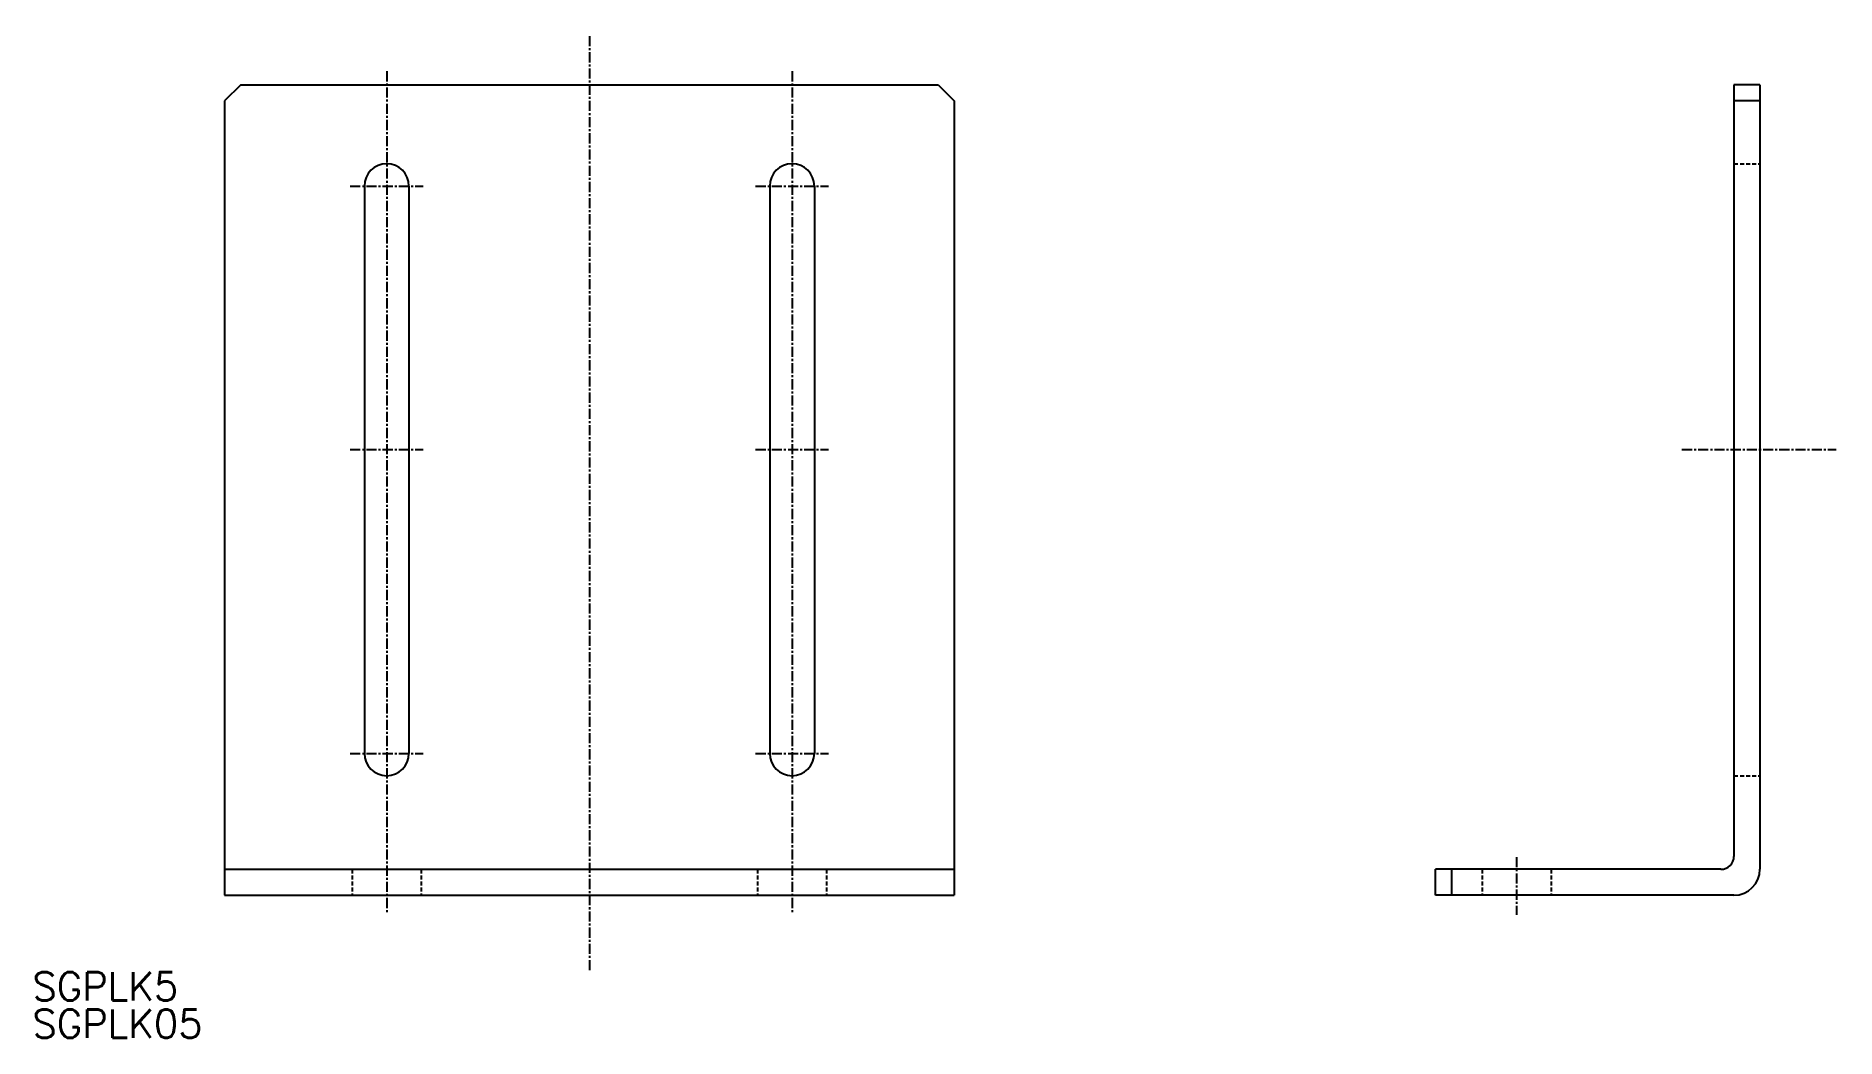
# Model space of a CAD drawing. Extents: x -130 to 92, y -131 to -7.
import ezdxf

# ---------------------------------------------------------------- set-up
doc = ezdxf.new("R2010")
doc.units = 0
doc.linetypes.add('CENTER', pattern=[2, 1.25, -0.25, 0.25, -0.25])
doc.linetypes.add('DASHED', pattern=[0.75, 0.5, -0.25])
doc.layers.get('0').update_dxf_attribs({"linetype": 'CONTINUOUS'})
doc.layers.add('CENTER', color=1, linetype='CENTER')
doc.styles.get("Standard").update_dxf_attribs({"font": 'txt.shx', "bigfont": '@extfont2.shx'})

msp = doc.modelspace()

# ---------------------------------------------------------------- linework, layer by layer
at = {"color": 7, "linetype": 'CONTINUOUS'}
for p, q in [((-105.2, -12.94), (-107.2, -14.94)), ((-105.2, -12.94), (-19.2, -12.94)), ((-19.2, -12.94), (-17.2, -14.94)), ((78.97, -12.94), (78.97, -108.14)), ((82.17, -12.94), (78.97, -12.94)), ((82.17, -12.94), (82.17, -109.74)), ((82.17, -12.94), (82.17, -12.94)), ((-107.2, -14.94), (-107.2, -112.94)), ((-17.2, -14.94), (-17.2, -112.94)), ((82.17, -14.94), (78.97, -14.94)), ((-89.95, -25.44), (-89.95, -95.44)), ((-84.45, -25.44), (-84.45, -95.44)), ((-39.95, -25.44), (-39.95, -95.44)), ((-34.45, -25.44), (-34.45, -95.44)), ((-107.2, -109.74), (-62.2, -109.74)), ((-62.2, -109.74), (-17.2, -109.74)), ((77.37, -109.74), (42.17, -109.74)), ((42.17, -112.94), (42.17, -109.74)), ((44.17, -112.94), (44.17, -109.74)), ((-107.2, -112.94), (-62.2, -112.94)), ((-62.2, -112.94), (-17.2, -112.94)), ((78.97, -112.94), (42.17, -112.94)), ((42.17, -112.94), (42.17, -112.94))]:
    msp.add_line(p, q, dxfattribs=at)
at = {"color": 3, "linetype": 'DASHED'}
for p, q in [((78.97, -22.69), (82.17, -22.69)), ((78.97, -98.19), (82.17, -98.19)), ((-91.45, -109.74), (-91.45, -112.94)), ((-82.95, -109.74), (-82.95, -112.94)), ((-41.45, -109.74), (-41.45, -112.94)), ((-32.95, -109.74), (-32.95, -112.94)), ((47.92, -109.74), (47.92, -112.94)), ((56.42, -109.74), (56.42, -112.94))]:
    msp.add_line(p, q, dxfattribs=at)
at = {"color": 7, "linetype": 'CONTINUOUS'}
for centre, radius, start, end in [((-87.2, -25.44), 2.75, 0, 180), ((-37.2, -25.44), 2.75, 0, 180), ((-87.2, -95.44), 2.75, 180, 0), ((-37.2, -95.44), 2.75, 180, 0), ((77.37, -108.14), 1.6, 270, 0), ((78.97, -109.74), 3.2, 270, 0)]:
    msp.add_arc(centre, radius, start, end, dxfattribs=at)
at = {"layer": 'CENTER', "color": 1, "linetype": 'CENTER'}
for p, q in [((-62.2, -6.93), (-62.2, -122.24)), ((-62.2, -6.93), (-62.2, -122.24)), ((-87.2, -11.28), (-87.2, -115.04)), ((-37.2, -11.28), (-37.2, -115.04)), ((-91.7, -25.44), (-82.7, -25.44)), ((-41.7, -25.44), (-32.7, -25.44)), ((-91.7, -57.94), (-82.7, -57.94)), ((-41.7, -57.94), (-32.7, -57.94)), ((72.56, -57.94), (91.56, -57.94)), ((-91.7, -95.44), (-82.7, -95.44)), ((-41.7, -95.44), (-32.7, -95.44)), ((52.17, -108.24), (52.17, -115.34))]:
    msp.add_line(p, q, dxfattribs=at)

# ---------------------------------------------------------------- texts
at = {"color": 7, "linetype": 'CONTINUOUS'}
for s, p in [('SGPLK5', (-130.9, -125.93)), ('SGPLK05', (-130.9, -130.55))]:
    msp.add_text(s, height=3.5, dxfattribs=at).set_placement(p)

doc.saveas('drawing.dxf')
